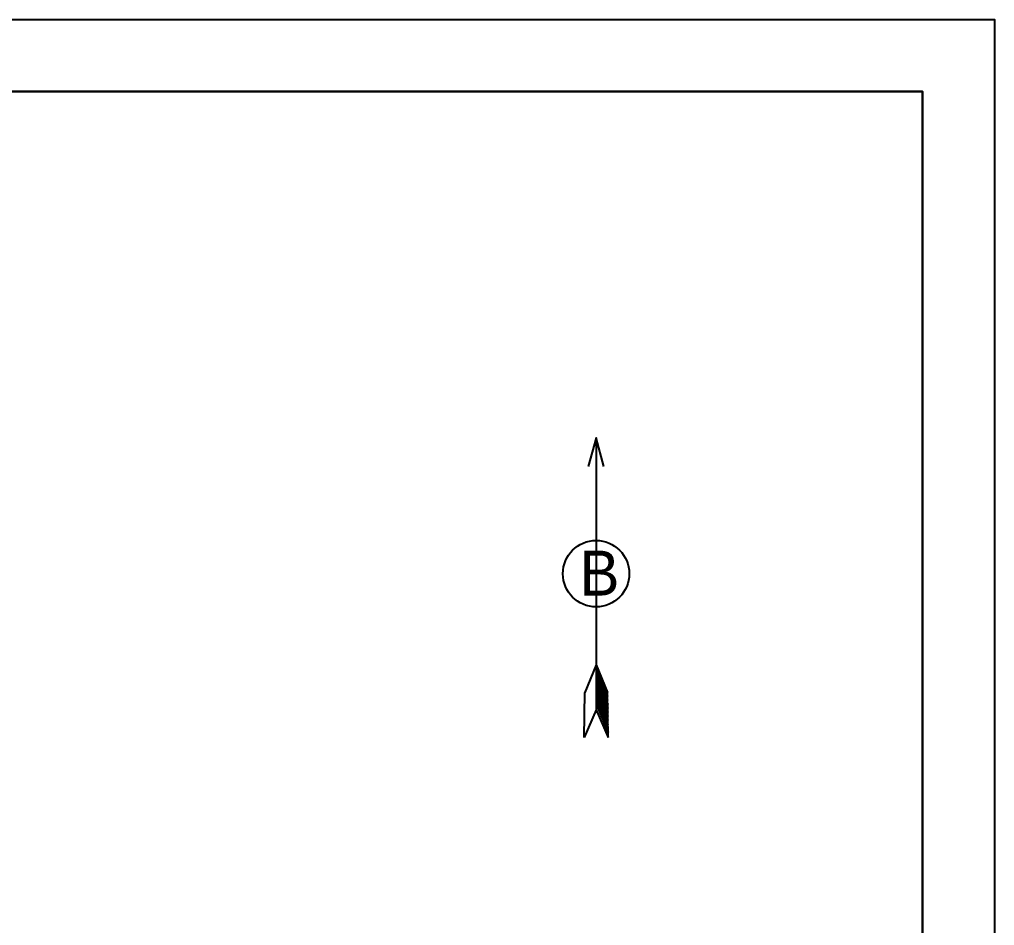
# Model space of a CAD drawing. Extents: x 545259 to 547187, y 1826093 to 1827458.
# Drawn here: x 546550 to 547187, y 1826865 to 1827458 of the extents above; entities that cross this region are included whole.
import ezdxf

# ---------------------------------------------------------------- set-up
doc = ezdxf.new("R2010")
doc.units = 0
doc.layers.add('Level 1', color=7, linetype='Continuous')
doc.layers.add('Level 31', color=7, linetype='Continuous')

msp = doc.modelspace()

# ---------------------------------------------------------------- linework, layer by layer
at = {"layer": 'Level 1'}
for p, q in [((546926.763, 1827184.066), (546926.763, 1827006.138)), ((546926.763, 1827035.547), (546919.313, 1827017.411)), ((546926.763, 1827035.547), (546934.312, 1827017.411)), ((546926.763, 1827032.998), (546934.312, 1827014.764)), ((546926.763, 1827030.45), (546934.312, 1827012.216)), ((546926.763, 1827027.901), (546934.41, 1827009.569)), ((546926.763, 1827025.254), (546934.41, 1827006.922)), ((546926.763, 1827022.705), (546934.41, 1827004.275)), ((546918.921, 1826988.002), (546919.313, 1827017.411)), ((546926.763, 1827020.156), (546934.41, 1827001.628)), ((546926.763, 1827017.607), (546934.508, 1826998.981)), ((546934.606, 1826988.002), (546934.312, 1827017.411)), ((546926.763, 1827015.059), (546934.508, 1826996.334)), ((546926.763, 1827012.51), (546934.508, 1826993.688)), ((546926.763, 1827009.961), (546934.606, 1826991.139)), ((546926.763, 1827006.138), (546918.921, 1826988.002)), ((546926.763, 1827006.138), (546934.606, 1826988.002))]:
    msp.add_line(p, q, dxfattribs=at)
msp.add_lwpolyline([(546931.861, 1827165.146), (546926.763, 1827184.066), (546921.666, 1827165.146)], dxfattribs=at)
msp.add_circle((546926.774, 1827095.116), 21.712, dxfattribs=at)
at = {"layer": 'Level 31'}
for points in [[(545258.568, 1826093.281), (545258.568, 1827457.581), (547187.405, 1827457.581), (547187.405, 1826093.281)], [(545258.568, 1826093.281), (545258.568, 1827457.581), (547187.405, 1827457.581), (547187.405, 1826093.281)], [(545305.613, 1826140.326), (547140.36, 1826140.326), (547140.36, 1827410.536), (545305.613, 1827410.536)], [(545305.613, 1826140.326), (545305.613, 1827410.536), (547140.36, 1827410.536), (547140.36, 1826140.326)], [(545305.613, 1826140.326), (545305.613, 1827410.536), (547140.36, 1827410.536), (547140.36, 1826140.326)]]:
    msp.add_lwpolyline(points, close=True, dxfattribs=at)

# ---------------------------------------------------------------- texts
at = {"layer": 'Level 1'}
msp.add_text('B', height=29.409, dxfattribs=at).set_placement((546915.883, 1827080.787))

doc.saveas('drawing.dxf')
